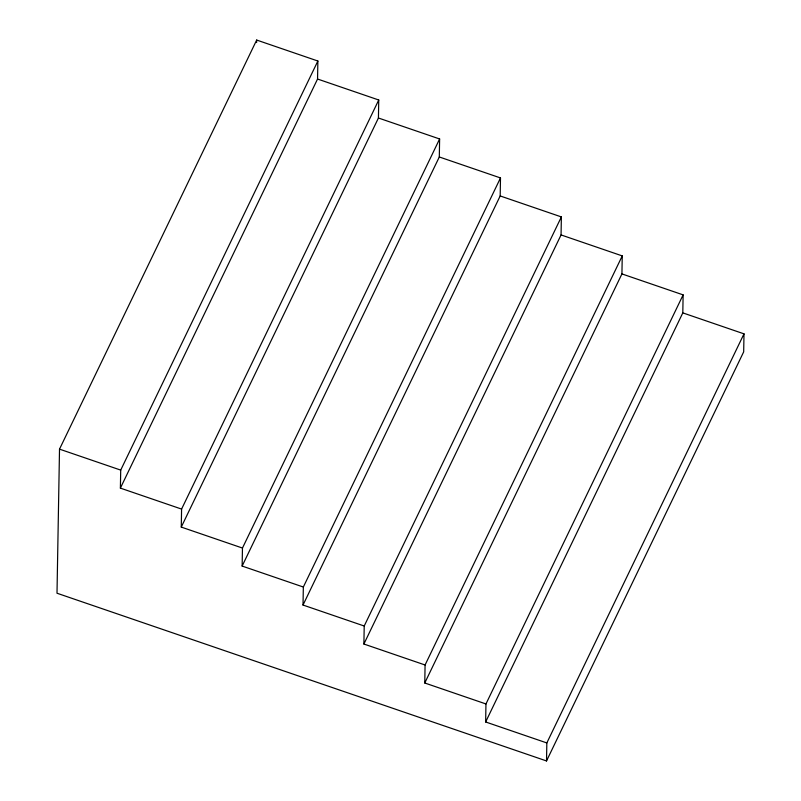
<?xml version="1.0" encoding="UTF-8"?>
<svg xmlns="http://www.w3.org/2000/svg" width="801" height="801" viewBox="0 0 801 801"><rect width="100%" height="100%" fill="white"/><g stroke="black" fill="none" stroke-linecap="round" stroke-linejoin="round"><path stroke-width="1.2" d="M59.514 449.141L57.001 593.221L546.522 760.95L743.678 351.859L743.999 333.847L682.802 312.881L683.123 294.878L621.926 273.912L622.247 255.899L561.06 234.933L561.371 216.921L500.184 195.955L500.495 177.942L439.308 156.976L439.619 138.963L378.432 118.007L378.743 99.995L317.556 79.029L317.867 61.016L256.68 40.05L59.514 449.141L120.711 470.107L120.39 488.119L181.587 509.086L181.266 527.088L242.463 548.054L242.142 566.067L303.339 587.033L303.018 605.045L364.215 626.012L363.894 644.024L425.081 664.99L424.77 682.993L485.957 703.959L485.646 721.971L546.833 742.938L546.522 760.95M256.63 42.533L256.68 40.05M120.711 470.107L317.867 61.016M120.39 488.119L317.556 79.029M181.587 509.086L378.743 99.995M181.266 527.088L378.432 118.007M242.463 548.054L439.619 138.963M242.142 566.067L439.308 156.976M303.339 587.033L500.495 177.942M303.018 605.045L500.184 195.955M364.215 626.012L561.371 216.921M363.894 644.024L561.06 234.933M425.081 664.99L622.247 255.899M424.77 682.993L621.926 273.912M485.957 703.959L683.123 294.878M485.646 721.971L682.802 312.881M546.833 742.938L743.999 333.847"/></g></svg>
